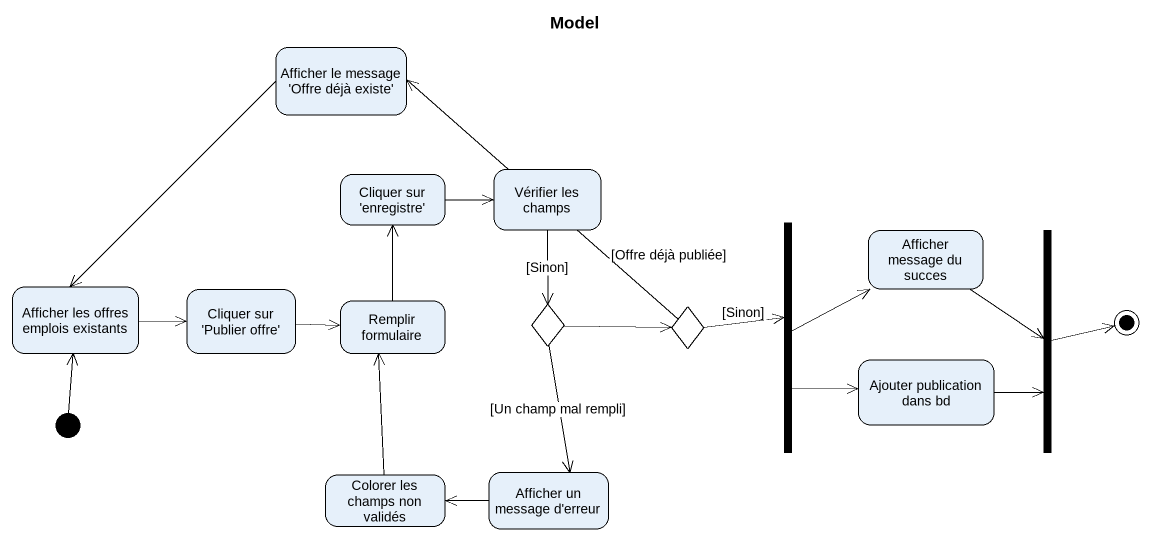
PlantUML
@startuml
title Model
hide empty description
state "Afficher le message 'Offre déjà existe'" as Afficher_le_message_Offre
state "Cliquer sur 'enregistre'" as Cliquer_sur_enregistre
state "Vérifier les champs" as Vérifier_les_champs
state fork1 <<fork>>
state "Afficher message du succes" as Afficher_message_du_succes
state fork2 <<join>>
state "Afficher les offres emplois existants" as Afficher_les_offres_emplois
state "Cliquer sur 'Publier offre'" as Cliquer_sur_Publier_offre
state "Remplir formulaire" as Remplir_formulaire
state choice1 <<choice>>
state choice2 <<choice>>
state "Ajouter publication dans bd" as Ajouter_publication_dans_bd
state "Colorer les champs non validés" as Colorer_les_champs_non
state "Afficher un message d'erreur" as Afficher_un_message_d_erreur
[*] -up-> Afficher_les_offres_emplois
Afficher_le_message_Offre --> Afficher_les_offres_emplois
Cliquer_sur_enregistre -right-> Vérifier_les_champs
Vérifier_les_champs --> choice1 : [Sinon]
fork1 -right-> Afficher_message_du_succes
fork1 -right-> Ajouter_publication_dans_bd
Afficher_message_du_succes --> fork2
Afficher_les_offres_emplois -right-> Cliquer_sur_Publier_offre
Cliquer_sur_Publier_offre -right-> Remplir_formulaire
Remplir_formulaire -up-> Cliquer_sur_enregistre
choice1 -right-> choice2
choice1 --> Afficher_un_message_d_erreur : [Un champ mal rempli]
choice2 -up-> Afficher_le_message_Offre : [Offre déjà publiée]
choice2 -right-> fork1 : [Sinon]
Ajouter_publication_dans_bd -right-> fork2
Colorer_les_champs_non -up-> Remplir_formulaire
Afficher_un_message_d_erreur -left-> Colorer_les_champs_non
fork2 -right-> [*]
@enduml
